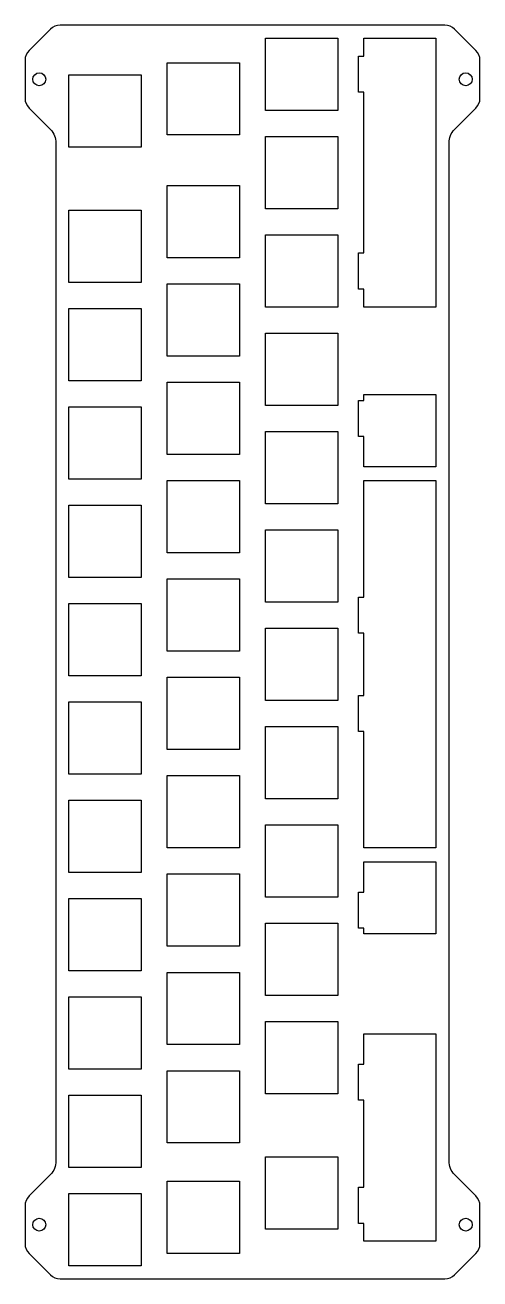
# Model space of a CAD drawing. Header units: millimetres. Extents: x -6 to 82, y 0 to 243.
import ezdxf

# ---------------------------------------------------------------- set-up
doc = ezdxf.new("R2010")
doc.units = ezdxf.units.MM
doc.layers.get('0').update_dxf_attribs({"linetype": 'CONTINUOUS'})

msp = doc.modelspace()

# ---------------------------------------------------------------- linework, layer by layer
msp.add_lwpolyline([(-1.04, 222.89, 0.00003), (-1.04, 222.89, -0.195722), (0, 220.32), (0, 23.07, -0.198912), (-1.08, 20.47), (-5.22, 16.33, 0.198912), (-6, 14.43), (-6, 7.07, 0.198912), (-5.22, 5.17), (-1.08, 1.03, 0.198912), (0.82, 0.25), (75.38, 0.25, 0.198912), (77.28, 1.03), (81.42, 5.17, 0.198912), (82.2, 7.07), (82.2, 14.43, 0.198912), (81.42, 16.33), (77.28, 20.47, -0.198912), (76.2, 23.07), (76.2, 220.32, -0.198912), (77.28, 222.92), (81.42, 227.06, 0.198912), (82.2, 228.95), (82.2, 236.32, 0.198912), (81.42, 238.21), (77.28, 242.35, 0.198912), (75.38, 243.14), (0.82, 243.14, 0.198912), (-1.08, 242.35), (-5.22, 238.21, 0.198912), (-6, 236.32), (-6, 228.95, 0.198912), (-5.22, 227.06)], format="xyb", close=True)
for points in [[(40.62, 240.61), (54.62, 240.61), (54.62, 226.61), (40.62, 226.61)], [(59.67, 192.01), (58.67, 192.01), (58.67, 199.01), (59.67, 199.01), (59.67, 230.11), (58.67, 230.11), (58.67, 237.11), (59.67, 237.11), (59.67, 240.61), (73.67, 240.61), (73.67, 188.51), (59.67, 188.51)], [(21.57, 235.85), (35.57, 235.85), (35.57, 221.85), (21.57, 221.85)], [(16.52, 219.47), (2.52, 219.47), (2.52, 233.47), (16.52, 233.47)], [(54.62, 207.56), (40.62, 207.56), (40.62, 221.56), (54.62, 221.56)], [(21.57, 198.04), (21.57, 212.04), (35.57, 212.04), (35.57, 198.04)], [(2.52, 193.28), (2.52, 207.27), (16.52, 207.27), (16.52, 193.28)], [(40.62, 188.51), (40.62, 202.51), (54.62, 202.51), (54.62, 188.51)], [(21.57, 178.99), (21.57, 192.99), (35.57, 192.99), (35.57, 178.99)], [(2.52, 174.22), (2.52, 188.22), (16.52, 188.22), (16.52, 174.22)], [(54.62, 183.46), (54.62, 169.46), (40.62, 169.46), (40.62, 183.46)], [(21.57, 173.94), (35.57, 173.94), (35.57, 159.94), (21.57, 159.94)], [(58.67, 170.44), (59.67, 170.44), (59.67, 171.56), (73.67, 171.56), (73.67, 157.56), (59.67, 157.56), (59.67, 163.44), (58.67, 163.44)], [(2.52, 155.18), (2.52, 169.18), (16.52, 169.18), (16.52, 155.18)], [(54.62, 164.41), (54.62, 150.41), (40.62, 150.41), (40.62, 164.41)], [(21.57, 154.89), (35.57, 154.89), (35.57, 140.89), (21.57, 140.89)], [(58.67, 132.34), (59.67, 132.34), (59.67, 154.89), (73.67, 154.89), (73.67, 83.74), (59.67, 83.74), (59.67, 106.29), (58.67, 106.29), (58.67, 113.29), (59.67, 113.29), (59.67, 125.34), (58.67, 125.34)], [(2.52, 136.12), (2.52, 150.12), (16.52, 150.12), (16.52, 136.12)], [(40.62, 131.36), (40.62, 145.36), (54.62, 145.36), (54.62, 131.36)], [(35.57, 121.84), (21.57, 121.84), (21.57, 135.84), (35.57, 135.84)], [(2.52, 117.08), (2.52, 131.07), (16.52, 131.07), (16.52, 117.08)], [(40.62, 126.31), (54.62, 126.31), (54.62, 112.31), (40.62, 112.31)], [(21.57, 102.79), (21.57, 116.79), (35.57, 116.79), (35.57, 102.79)], [(2.52, 98.03), (2.52, 112.03), (16.52, 112.03), (16.52, 98.03)], [(40.62, 93.26), (40.62, 107.26), (54.62, 107.26), (54.62, 93.26)], [(21.57, 83.74), (21.57, 97.74), (35.57, 97.74), (35.57, 83.74)], [(2.52, 92.97), (16.52, 92.97), (16.52, 78.97), (2.52, 78.97)], [(40.62, 74.21), (40.62, 88.21), (54.62, 88.21), (54.62, 74.21)], [(73.67, 67.07), (59.67, 67.07), (59.67, 68.19), (58.67, 68.19), (58.67, 75.19), (59.67, 75.19), (59.67, 81.07), (73.67, 81.07)], [(21.57, 64.69), (21.57, 78.69), (35.57, 78.69), (35.57, 64.69)], [(2.52, 73.92), (16.52, 73.92), (16.52, 59.93), (2.52, 59.93)], [(40.62, 55.16), (40.62, 69.16), (54.62, 69.16), (54.62, 55.16)], [(35.57, 45.64), (21.57, 45.64), (21.57, 59.64), (35.57, 59.64)], [(16.52, 40.88), (2.52, 40.88), (2.52, 54.88), (16.52, 54.88)], [(40.62, 50.11), (54.62, 50.11), (54.62, 36.11), (40.62, 36.11)], [(58.67, 18.01), (59.67, 18.01), (59.67, 34.88), (58.67, 34.88), (58.67, 41.88), (59.67, 41.88), (59.67, 47.73), (73.67, 47.73), (73.67, 7.54), (59.67, 7.54), (59.67, 11.01), (58.67, 11.01)], [(21.57, 26.59), (21.57, 40.59), (35.57, 40.59), (35.57, 26.59)], [(2.52, 21.83), (2.52, 35.83), (16.52, 35.83), (16.52, 21.83)], [(54.62, 23.92), (54.62, 9.92), (40.62, 9.92), (40.62, 23.92)], [(21.57, 5.16), (21.57, 19.16), (35.57, 19.16), (35.57, 5.16)], [(16.52, 16.77), (16.52, 2.78), (2.52, 2.78), (2.52, 16.77)]]:
    msp.add_lwpolyline(points, close=True)
for centre in [(-3.25, 232.64), (79.45, 232.64), (-3.25, 10.75), (79.45, 10.75)]:
    msp.add_circle(centre, 1.25)

doc.saveas('drawing.dxf')
